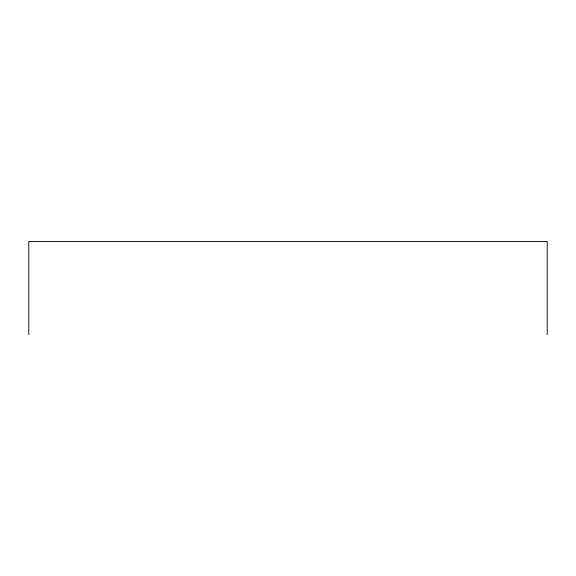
<?xml version="1.0" encoding="UTF-8"?>
<svg xmlns="http://www.w3.org/2000/svg" width="576" height="576" viewBox="0 0 576 576"><rect width="100%" height="100%" fill="white"/><g stroke="black" fill="none" stroke-linecap="round" stroke-linejoin="round"><path stroke-width="0.86" d="M547.2 334.562L547.2 241.438L28.8 241.438L28.8 334.562"/></g></svg>
